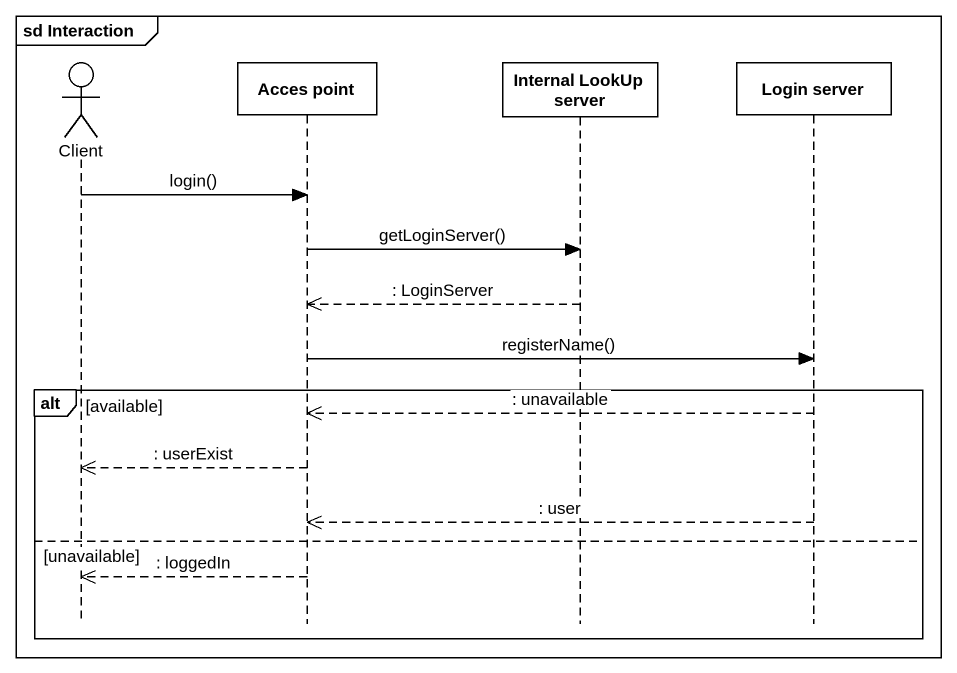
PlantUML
@startuml
mainframe sd Interaction
hide footbox
actor Client
participant "Acces point" as Acces_point
participant "Internal LookUp server" as Internal_LookUp_server
participant "Login server" as Login_server

Client -> Acces_point : login()
Acces_point -> Internal_LookUp_server : getLoginServer()
Internal_LookUp_server -->> Acces_point : : LoginServer
Acces_point -> Login_server : registerName()
alt available
  Login_server -->> Acces_point : : unavailable
  Acces_point -->> Client : : userExist
  Login_server -->> Acces_point : : user
else unavailable
  Acces_point -->> Client : : loggedIn
end
@enduml
